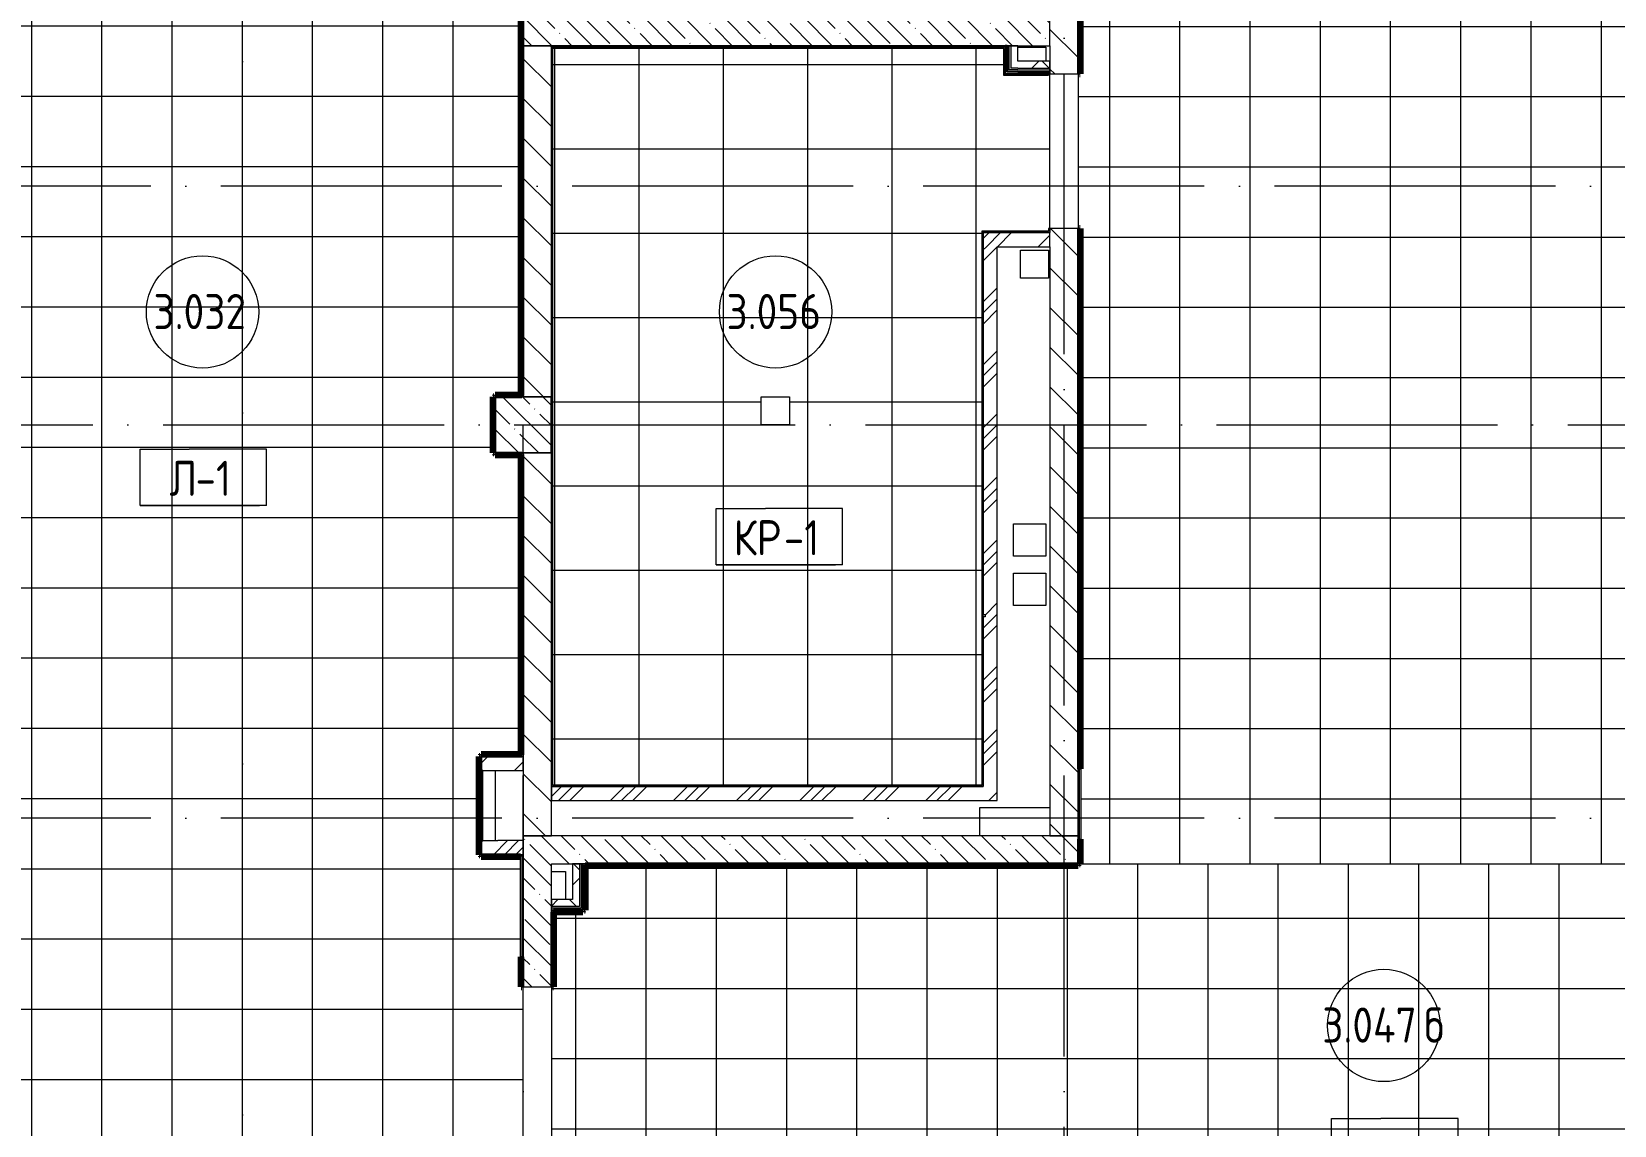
# Model space of a CAD drawing. Header units: millimetres. Extents: x 97 to 215964, y -4577 to 60645.
# Drawn here: x 191798 to 203066, y 10938 to 18725 of the extents above; entities that cross this region are included whole.
import ezdxf

# ---------------------------------------------------------------- set-up
doc = ezdxf.new("R2010")
doc.units = ezdxf.units.MM
doc.linetypes.add('ADSK_Линия сетки', pattern=[2500, 2000, -250, 0, -250])
for name, color, linetype, lineweight in [('A-AREA-____-IDEN', 2, 'Continuous', 20), ('A-FLOR-____-IDEN', 11, 'Continuous', 20), ('A-FLOR-____-OTLN', 192, 'Continuous', 9), ('A-FLOR-____-PATT', 8, 'Continuous', 9), ('A-GENM-____-MCUT', 13, 'Continuous', 9), ('A-GENM-____-OTLN', 13, 'Continuous', 9), ('A-WALL-____-MCUT', 113, 'Continuous', 9), ('A-WALL-____-PATT', 111, 'Continuous', 9), ('A-WALL-FNSH-MCUT', 113, 'Continuous', 9), ('I-WALL-____-OTLN', 2, 'Continuous', 9), ('S-COLS-____-MCUT', 52, 'Continuous', 9), ('S-COLS-____-OTLN', 52, 'Continuous', 9), ('S-GRID-____-OTLN', 1, 'Continuous', 9)]:
    doc.layers.add(name, color=color, linetype=linetype, lineweight=lineweight)
doc.styles.add('GOST Common', font='GOST_Common.ttf', dxfattribs={"width": 0.9, "height": 250})
pattern_1 = [(135, (0, 0), (-141.42136, -141.42136), [])]
pattern_2 = [(45, (0, 0), (-224.5064, 224.5064), []), (45, (79.38, 0), (0, 449.0128), []), (45, (-79.38, 0), (0, 449.0128), [])]
pattern_3 = [(135, (0, 0), (-142.5612, -142.5612), []), (135, (142.56, 0), (-142.5612, -142.5612), [252.016, -50.403, 3.353, -47.05])]
pattern_4 = [(45, (0, 0), (-141.42136, 141.42136), []), (135, (0, 0), (-141.42136, -141.42136), [])]

# ---------------------------------------------------------------- blocks, each defined once
blk = doc.blocks.new('ASML_АР_Отделка Люка - ВО Отделка люков_Грунтовка 0_Шпатлевка 0_Окраска 0_0-42722003-О_АИ_ПП_8_400_Целиком')
at = {"layer": 'A-GENM-____-MCUT', "color": 130, "lineweight": 25}
for p, q in [((250, 3), (-250, 3)), ((-250, 3), (-250, 0)), ((250, 0), (250, 3)), ((-250, 0), (250, 0))]:
    blk.add_line(p, q, dxfattribs=at)
blk = doc.blocks.new('0083_СОШ675_АР_R22_rvt-1-О_АИ_ПП_8_400_Целиком')
at = {"layer": 'A-WALL-____-PATT', "lineweight": 5}
h = blk.add_hatch(dxfattribs=at)
h.set_pattern_fill('FP_10', color=10, style=0, pattern_type=2)
h.set_pattern_definition(pattern_1)
h.paths.add_polyline_path([(140450, 13000), (140450, 17324), (140250, 17324), (140250, 13000), (140347, 13000)])
h.paths.add_polyline_path([(140450, 18424), (140450, 20014), (140250, 20014), (140250, 18424), (140347, 18424)])
h.paths.add_polyline_path([(140450, 21114), (140450, 22115), (140250, 22115), (140250, 21114), (140347, 21114)])
h.paths.add_polyline_path([(140450, 23215), (140450, 23893), (140250, 23893), (140250, 23215), (140347, 23215)])
h.paths.add_polyline_path([(140450, 24993), (140450, 25625), (140250, 25625), (140250, 24993), (140347, 24993)])
h = blk.add_hatch(dxfattribs=at)
h.set_pattern_fill('FP_8', color=10, style=0, pattern_type=2)
h.set_pattern_definition(pattern_3)
h.paths.add_polyline_path([(140250, 18625), (140250, 18825), (136500, 18825), (136500, 18625), (140032, 18625)])
h = blk.add_hatch(dxfattribs=at)
h.set_pattern_fill('FP_10', color=10, style=0, pattern_type=2)
h.set_pattern_definition(pattern_1)
h.paths.add_polyline_path([(136700, 13000), (136700, 15725), (136500, 15725), (136500, 13000), (136574, 13000)])
h.paths.add_polyline_path([(136700, 16125), (136700, 18625), (136500, 18625), (136500, 16125)])
h = blk.add_hatch(dxfattribs=at)
h.set_pattern_fill('FP_17', color=252, style=0, pattern_type=2)
h.set_pattern_definition(pattern_4)
h.paths.add_polyline_path([(140020, 18465), (140250, 18465), (140250, 18515), (140020, 18515)])
h = blk.add_hatch(dxfattribs=at)
h.set_pattern_fill('FP_11', color=10, style=0, pattern_type=2)
h.set_pattern_definition(pattern_2)
h.paths.add_polyline_path([(139780, 17194), (140250, 17194), (140250, 17294), (139780, 17294), (139779, 17290), (139775, 17290), (139775, 17194)])
h = blk.add_hatch(dxfattribs=at)
h.set_pattern_fill('FP_11', color=10, style=0, pattern_type=2)
h.set_pattern_definition(pattern_2)
h.paths.add_polyline_path([(139875, 13250), (139875, 17194), (139775, 17194), (139775, 14574), (139789, 14574), (139789, 14558), (139775, 14558), (139775, 13250)])
h = blk.add_hatch(dxfattribs=at)
h.set_pattern_fill('FP_11', color=10, style=0, pattern_type=2)
h.set_pattern_definition(pattern_2)
h.paths.add_polyline_path([(136207, 13464), (136300, 13465), (136300, 13565), (136200, 13565), (136200, 13464)])
h = blk.add_hatch(dxfattribs=at)
h.set_pattern_fill('FP_11', color=10, style=0, pattern_type=2)
h.set_pattern_definition(pattern_2)
h.paths.add_polyline_path([(136500, 13465), (136500, 13565), (136300, 13565), (136300, 13465)])
h = blk.add_hatch(dxfattribs=at)
h.set_pattern_fill('FP_11', color=10, style=0, pattern_type=2)
h.set_pattern_definition(pattern_2)
h.paths.add_polyline_path([(139775, 13250), (139775, 13350), (136700, 13350), (136700, 13250), (137831, 13250)])
h = blk.add_hatch(dxfattribs=at)
h.set_pattern_fill('FP_11', color=10, style=0, pattern_type=2)
h.set_pattern_definition(pattern_2)
h.paths.add_polyline_path([(136200, 12865), (136500, 12865), (136500, 12965), (136200, 12964)])
h = blk.add_hatch(dxfattribs=at)
h.set_pattern_fill('FP_8', color=10, style=0, pattern_type=2)
h.set_pattern_definition(pattern_3)
h.paths.add_polyline_path([(140450, 12800), (140450, 13000), (136500, 13000), (136500, 12800), (140347, 12800)])
h = blk.add_hatch(dxfattribs=at)
h.set_pattern_fill('FP_8', color=10, style=0, pattern_type=2)
h.set_pattern_definition(pattern_3)
h.paths.add_polyline_path([(136500, 10425), (136700, 10425), (136700, 10825), (136500, 10825)])
h.paths.add_polyline_path([(136700, 11925), (136700, 12800), (136500, 12800), (136500, 11925), (136574, 11925)])
h = blk.add_hatch(dxfattribs=at)
h.set_pattern_fill('FP_17', color=252, style=0, pattern_type=2)
h.set_pattern_definition(pattern_4)
h.paths.add_polyline_path([(136850, 12545), (136900, 12545), (136900, 12800), (136850, 12800)])
h = blk.add_hatch(dxfattribs=at)
h.set_pattern_fill('FP_17', color=252, style=0, pattern_type=2)
h.set_pattern_definition(pattern_4)
h.paths.add_polyline_path([(136900, 12495), (136900, 12545), (136700, 12545), (136700, 12495), (136888, 12495)])
at = {"layer": 'S-COLS-____-OTLN', "lineweight": 5}
h = blk.add_hatch(dxfattribs=at)
h.set_pattern_fill('FP_8', color=256, style=0, pattern_type=2)
h.set_pattern_definition(pattern_3)
h.paths.add_polyline_path([(136300, 15725), (136700, 15725), (136700, 16125), (136300, 16125), (136300, 15757)])
at = {"layer": 'A-FLOR-____-OTLN', "color": 90}
for p, q in [((140020, 18615), (140220, 18615)), ((140220, 18615), (140220, 18515)), ((140040, 16970), (140040, 17170)), ((140040, 17170), (140240, 17170)), ((140240, 17170), (140240, 16970)), ((140240, 16970), (140040, 16970)), ((139990, 14990), (139990, 15220)), ((139990, 15220), (140220, 15220)), ((140220, 15220), (140220, 14990)), ((140220, 14990), (139990, 14990)), ((139990, 14640), (139990, 14870)), ((139990, 14870), (140220, 14870)), ((140220, 14870), (140220, 14640)), ((140220, 14640), (139990, 14640)), ((139750, 13000), (139750, 13200)), ((139750, 13200), (140250, 13200)), ((136700, 12745), (136800, 12745)), ((136800, 12745), (136800, 12545))]:
    blk.add_line(p, q, dxfattribs=at)
at = {"layer": 'A-WALL-____-MCUT', "color": 50, "lineweight": 13}
for p, q in [((140450, 18424), (140450, 20014)), ((136500, 18825), (136500, 18625)), ((136500, 18625), (136500, 16125)), ((136700, 16125), (136700, 18625)), ((136700, 18625), (140250, 18625)), ((140020, 18625), (139970, 18625)), ((139970, 18625), (139970, 18465)), ((140020, 18515), (140020, 18625)), ((140250, 18625), (140250, 18424)), ((140250, 18515), (140020, 18515)), ((140250, 18465), (140250, 18515)), ((140020, 18465), (139970, 18465)), ((140020, 18465), (140250, 18465)), ((140250, 18424), (140450, 18424)), ((139775, 17290), (139775, 17194)), ((140250, 17294), (139780, 17294)), ((140250, 17324), (140250, 17294)), ((140450, 17324), (140250, 17324)), ((140450, 13000), (140450, 17324)), ((139775, 17194), (139775, 14574)), ((139875, 13250), (139875, 17194)), ((139875, 17194), (140250, 17194)), ((140250, 17194), (140250, 13000)), ((136500, 15725), (136500, 13000)), ((136700, 13000), (136700, 15725)), ((139775, 14574), (139789, 14574)), ((139789, 14558), (139775, 14558)), ((139775, 14558), (139775, 13350)), ((139789, 14574), (139789, 14558)), ((136300, 13565), (136200, 13565)), ((136200, 13565), (136200, 13464)), ((136500, 13565), (136300, 13565)), ((136500, 13465), (136500, 13565)), ((136200, 13464), (136207, 13464)), ((136210, 13464), (136300, 13464)), ((136300, 13464), (136300, 13465)), ((136300, 13465), (136500, 13465)), ((139775, 13350), (136700, 13350)), ((136700, 13350), (136700, 13250)), ((136700, 13250), (139775, 13250)), ((139775, 13250), (139875, 13250)), ((136207, 12964), (136200, 12964)), ((136200, 12964), (136200, 12865)), ((136320, 12964), (136210, 12964)), ((136500, 12965), (136320, 12965)), ((136320, 12965), (136320, 12964)), ((136500, 13000), (136700, 13000)), ((140450, 13000), (136500, 13000)), ((136500, 13000), (136500, 12800)), ((136500, 12865), (136500, 12965)), ((140250, 13000), (140450, 13000)), ((140450, 12800), (140450, 13000)), ((136200, 12865), (136500, 12865)), ((136500, 12800), (136500, 11925)), ((136700, 12800), (140450, 12800)), ((136700, 11925), (136700, 12800)), ((136900, 12800), (136850, 12800)), ((136850, 12800), (136850, 12545)), ((136900, 12800), (136900, 12545)), ((136850, 12545), (136700, 12545)), ((136700, 12545), (136700, 12495)), ((136900, 12545), (136900, 12495)), ((136900, 12495), (136700, 12495)), ((136500, 11925), (136700, 11925))]:
    blk.add_line(p, q, dxfattribs=at)
at = {"layer": 'A-WALL-____-MCUT', "color": 10, "lineweight": 5}
for p, q in [((140250, 18625), (140250, 18825)), ((136700, 18625), (136500, 18625)), ((136500, 18625), (136700, 18625)), ((139957, 18625), (139957, 18453)), ((139970, 18453), (139957, 18453)), ((140020, 18453), (139970, 18453)), ((140020, 18453), (140250, 18453)), ((140250, 17194), (140250, 17294)), ((136500, 16125), (136700, 16125)), ((136700, 15725), (136500, 15725)), ((136913, 12800), (136913, 12545)), ((136913, 12545), (136913, 12495)), ((136913, 12483), (136700, 12483)), ((136913, 12495), (136913, 12483))]:
    blk.add_line(p, q, dxfattribs=at)
at = {"layer": 'A-WALL-____-MCUT', "color": 130, "lineweight": 25}
for p, q in [((139945, 18625), (139930, 18625)), ((139930, 18625), (139930, 18430)), ((139945, 18625), (139945, 18440)), ((139935, 18425), (139945, 18425)), ((139957, 18440), (139945, 18440)), ((139945, 18425), (139957, 18425)), ((140020, 18440), (139957, 18440)), ((139957, 18425), (139970, 18425)), ((139970, 18425), (140020, 18425)), ((140020, 18440), (140250, 18440)), ((140020, 18425), (140250, 18425)), ((140250, 18425), (140250, 18440))]:
    blk.add_line(p, q, dxfattribs=at)
at = {"layer": 'A-WALL-FNSH-MCUT', "color": 90}
for p, q in [((139957, 18625), (139945, 18625)), ((139970, 18625), (139957, 18625)), ((140250, 18453), (140250, 18465)), ((140250, 18440), (140250, 18453)), ((136913, 12800), (136900, 12800)), ((136925, 12800), (136913, 12800)), ((136925, 12545), (136925, 12800)), ((136925, 12495), (136925, 12545)), ((136700, 12495), (136700, 12483)), ((136700, 12483), (136700, 12470)), ((136700, 12470), (136925, 12470)), ((136925, 12483), (136925, 12495)), ((136925, 12470), (136925, 12483))]:
    blk.add_line(p, q, dxfattribs=at)
at = {"layer": 'I-WALL-____-OTLN', "color": 90}
for p, q in [((136300, 13464), (136300, 12965)), ((136300, 12965), (136320, 12965))]:
    blk.add_line(p, q, dxfattribs=at)
at = {"layer": 'S-COLS-____-MCUT', "color": 130, "lineweight": 25}
for p, q in [((136500, 16125), (136300, 16125)), ((136300, 16125), (136300, 15725)), ((136700, 15725), (136700, 16125)), ((136300, 15725), (136500, 15725))]:
    blk.add_line(p, q, dxfattribs=at)
at = {"layer": 'S-COLS-____-OTLN', "color": 90}
for p, q in [((136700, 16125), (136500, 16125)), ((136500, 15725), (136700, 15725))]:
    blk.add_line(p, q, dxfattribs=at)
at = {"layer": 'A-GENM-____-OTLN', "color": 90, "lineweight": 9, "rotation": 90}
blk.add_blockref('ASML_АР_Отделка Люка - ВО Отделка люков_Грунтовка 0_Шпатлевка 0_Окраска 0_0-42722003-О_АИ_ПП_8_400_Целиком', (136210, 13214), dxfattribs=at)
blk = doc.blocks.new('BSC_Колонна _Прямоугольная - ПР-1_Профиль торцевой для плитки-3497357-О_АИ_ПП_8_400_Целиком')
at = {"layer": 'S-COLS-____-MCUT'}
for p, q in [((5, 5), (-5, 5)), ((-5, 5), (-5, -5)), ((5, -5), (5, 5)), ((-5, -5), (5, -5))]:
    blk.add_line(p, q, dxfattribs=at)
blk = doc.blocks.new('ADSK_Марка_Перекрытие - Типоразмер_ADSK_Марка-158127-О_АИ_ПП_8_400_Целиком')
at = {"layer": 'A-FLOR-____-IDEN'}
for p, q in [((-4.5, 4), (-1, 4)), ((-4.5, 0), (-4.5, 4)), ((4.5, 4), (-1, 4)), ((4.5, 0), (4.5, 4)), ((4.5, 0), (-4.5, 0)), ((-4.5, 0), (4, 0))]:
    blk.add_line(p, q, dxfattribs=at)
blk = doc.blocks.new('ADSK_Марка_Помещение_ОдноЗначение - Номер-159740-О_АИ_ПП_8_400_Целиком')
at = {"layer": 'A-AREA-____-IDEN'}
blk.add_circle((0, 0), 4, dxfattribs=at)

msp = doc.modelspace()

# ---------------------------------------------------------------- hatches: boundary and pattern name
at = {"layer": 'A-FLOR-____-PATT'}
h = msp.add_hatch(dxfattribs=at)
h.set_pattern_fill('FP_206', color=256, style=0, pattern_type=2)
h.set_pattern_definition([(270, (201472.87, 27262.5), (500, 3e-14), []), (0, (201472.87, 27262.5), (0, 500), [])])
h.paths.add_polyline_path([(203832.865903, 12800.000586), (203832.865903, 18345), (203847.865903, 18345), (203847.865903, 20845), (203832.865903, 20845), (203832.865903, 27299.999414), (203847.865903, 27299.999414), (203847.700658, 29799.999414), (203832.865903, 29799.999414), (203832.865903, 36649.999414), (203847.865903, 36649.999414), (203847.865903, 39149.999414), (203832.865903, 39149.999414), (203832.865903, 42694.998706), (203847.865903, 42694.998706), (203847.865903, 43944.998706), (203832.865903, 43944.998706), (203832.865903, 45324.968424), (199262.887824, 45324.968424), (199262.887824, 39459.99902), (199247.865903, 39459.99902), (199247.887824, 38359.99902), (199262.887824, 38359.99902), (199262.887824, 37555.15091), (199257.887824, 37555.15091), (199257.887824, 37545.151496), (199247.887824, 37545.151496), (199247.865903, 37540.151496), (198019.022324, 37540.151496), (198019.022324, 37535.151496), (197516.753324, 37535.151496), (197516.753324, 37540.151496), (195512.887824, 37540.151496), (195512.887824, 33539.968424), (199247.887824, 33539.968424), (199247.887824, 33534.968424), (199257.887824, 33534.968424), (199257.887824, 33524.968424), (199262.887824, 33524.967838), (199262.887824, 32015.000398), (199047.865903, 32015.000398), (199047.887824, 30515.000398), (199262.887824, 30513.97172), (199262.887824, 28124.296143), (199257.887824, 28124.296143), (199257.887824, 28114.296143), (199247.887824, 28114.296143), (199247.865903, 28109.296143), (195687.865903, 28109.296143), (195687.865903, 27787.500586), (195682.865903, 27787.500586), (195682.865903, 27777.500586), (195672.865903, 27777.500586), (195672.399768, 27772.500586), (195562.888824, 27772.500586), (195562.888824, 27787.5), (195497.866903, 27787.5), (195497.887824, 25674.999986), (195512.888824, 25674.999986), (195512.888824, 25640.000161), (199257.887824, 25640.000161), (199257.887824, 25625.000161), (199262.887824, 25624.986828), (199262.887824, 24992.999575), (199247.865903, 24992.999575), (199247.887824, 23892.999575), (199262.887824, 23892.999575), (199262.887824, 23215.119334), (199247.865903, 23215.119334), (199247.865903, 23154.166194), (199047.865903, 23154.166194), (199047.865903, 22229.166194), (199247.865903, 22229.166194), (199247.887824, 22115.119334), (199262.887824, 22115.119334), (199262.887824, 21113.999393), (199247.865903, 21113.999393), (199247.887824, 20013.999393), (199262.887824, 20013.999393), (199262.887824, 18423.996862), (199247.865903, 18423.996862), (199247.887824, 17323.996862), (199262.887824, 17323.996862), (199262.887824, 13477.20297), (199267.887824, 13477.20297), (199267.887824, 12974.93397), (199262.887824, 12974.93397), (199262.887824, 12800.000586), (201660.280486, 12800.000586)])
h.paths.add_polyline_path([(195497.865903, 36525), (195497.887824, 36525), (195497.865903, 36925)])
h = msp.add_hatch(dxfattribs=at)
h.set_pattern_fill('FP_185', color=256, style=0, pattern_type=2)
h.set_pattern_definition([(270, (193297.86, 14765), (500, 3e-14), []), (0, (193297.86, 14765), (0, 500), [])])
h.paths.add_polyline_path([(195182.843981, 10240), (195282.887824, 10240), (195282.887824, 10825), (195297.865903, 10825), (195297.865903, 11925), (195282.887824, 11925), (195282.887824, 12137.5), (195277.887824, 12137.5), (195277.887824, 12850), (194997.887824, 12850), (194997.806703, 12855), (194987.887824, 12855), (194987.887824, 12865), (194982.887824, 12865), (194982.887824, 13565), (194987.887824, 13565), (194987.887824, 13575), (194997.887824, 13575), (194998.560195, 13580), (195282.888824, 13580), (195282.888824, 15709.999414), (195097.865903, 15709.999414), (195097.381119, 15714.999414), (195087.865903, 15714.999414), (195087.865903, 15724.999414), (195082.865903, 15724.999414), (195082.865903, 16124.999414), (195087.865903, 16124.999414), (195087.865903, 16134.999414), (195097.865903, 16134.999414), (195097.865903, 16139.999414), (195282.888824, 16139.999414), (195282.888824, 19009.999414), (195097.865903, 19009.999414), (195097.843981, 19014.999414), (195087.865903, 19014.999414), (195087.865903, 19024.999414), (195082.865903, 19024.999414), (195082.865903, 19290.000586), (191512.865903, 19290.000586), (191512.865903, 19024.999414), (191507.865903, 19024.999414), (191507.865903, 19014.999414), (191497.865903, 19014.999414), (191496.809498, 19009.999414), (191312.865903, 19009.999414), (191312.865903, 18924.999414), (191297.843981, 18924.802119), (191297.865903, 17824.999414), (191312.865903, 17824.999414), (191312.865903, 16139.999414), (191497.865903, 16139.999414), (191497.865903, 16134.999414), (191507.865903, 16134.999414), (191507.865903, 16124.999414), (191512.865903, 16124.999414), (191512.865903, 15724.999414), (191507.865903, 15724.999414), (191507.865903, 15714.999414), (191497.865903, 15714.999414), (191497.843981, 15709.999414), (191312.865903, 15709.999414), (191312.865903, 10440), (191497.865903, 10440), (191497.865903, 10435), (191507.865903, 10435), (191507.865903, 10425), (191512.865903, 10424.579731), (191512.865903, 10240), (194982.843981, 10240), (194982.843981, 10327.5), (195182.843981, 10327.5)])
h = msp.add_hatch(dxfattribs=at)
h.set_pattern_fill('FP_161', color=256, style=0, pattern_type=2)
h.set_pattern_definition([(0, (197322.9, 16090), (0, 600), []), (90, (197322.9, 16090), (-600, 4e-14), [])])
h.paths.add_polyline_path([(196629.241024, 13360.000586), (198562.887824, 13360.000586), (198562.887824, 17304.988223), (199037.926742, 17304.988223), (199037.926742, 17323.996862), (199047.887824, 17323.996862), (199047.887824, 18423.996862), (199037.926742, 18423.996862), (199037.926742, 18415), (198717.865903, 18415), (198717.865903, 18605.000586), (195507.887824, 18605.000586), (195507.887824, 13360.000586)])
h.paths.add_polyline_path([(196992.742159, 15925), (196992.742159, 16125), (197192.742159, 16125), (197192.742159, 15925)])
h.paths.add_polyline_path([(199047.887824, 17293.996862), (199047.607315, 17294.988223), (199037.926742, 17293.996862)])
h = msp.add_hatch(dxfattribs=at)
h.set_pattern_fill('FP_207', color=256, style=0, pattern_type=2)
h.set_pattern_definition([(0, (199672.87, 6412.5), (0, 500), []), (90, (199672.87, 6412.5), (-500, 3e-14), [])])
h.paths.add_polyline_path([(200064.35255, 40.000586), (203447.865903, 40.000586), (203447.865903, 225), (203452.865903, 225.000586), (203452.865903, 235.000586), (203462.865903, 235.000586), (203462.865903, 240.000586), (203832.865903, 240.000586), (203832.865903, 774.999414), (203847.865903, 774.999414), (203847.865903, 3274.999414), (203832.865903, 3274.999414), (203832.865903, 10125), (203847.865903, 10125), (203847.865903, 12625), (203832.865903, 12625), (203832.865903, 12800), (199257.887824, 12800), (199257.887824, 12790.000586), (199247.887824, 12790.000586), (199247.887824, 12785.000586), (195737.887825, 12785.000586), (195737.887825, 12470.000607), (195732.887825, 12470.000607), (195732.887218, 12460.000607), (195722.887825, 12460.000607), (195722.173539, 12455.000607), (195512.887824, 12455.000607), (195512.887824, 11925), (195497.865903, 11924.225435), (195497.887824, 10825), (195512.887824, 10825), (195512.887824, 10440.001172), (199247.887824, 10440.001172), (199247.887824, 10435.001172), (199257.887824, 10435.001172), (199257.887824, 10425.001172), (199262.887824, 10424.940931), (199262.887824, 8749.999414), (199247.865903, 8749.999414), (199247.865903, 8714.999414), (199047.865903, 8714.999414), (199047.887824, 7109.999414), (199262.887824, 7110.001172), (199262.887824, 240.000586), (199652.865903, 240.000586), (199652.865903, 235.000586), (199662.865903, 235.000586), (199662.865903, 225.000586), (199667.865903, 224.615949), (199667.865903, 40.000586), (200007.387824, 40.000586)])
at = {"layer": 'A-WALL-____-PATT'}
h = msp.add_hatch(color=7, dxfattribs=at)
h.paths.add_polyline_path([(199247.887824, 12800.000586), (199257.887824, 12800.000586), (199257.887824, 17323.996862), (199247.887824, 17323.996862), (199247.887824, 12974.93397)])
h.paths.add_polyline_path([(199257.887824, 18423.996862), (199257.887824, 19813.999979), (199247.887824, 19813.999979), (199247.887824, 18423.996862)])
for points in [[(195297.888824, 16124.999414), (195297.888824, 19014.999414), (195287.888824, 19014.999414), (195287.888824, 16124.999414)], [(198727.865903, 18615.000586), (198727.865903, 18625.000586), (195497.887824, 18625.000586), (195497.887824, 18615.000586), (198717.865903, 18615.000586)], [(195507.887824, 13350.000586), (195507.887824, 18615.000586), (195497.887824, 18615.000586), (195497.887824, 13350.000586)], [(198717.865903, 18415), (198727.865903, 18415), (198727.865903, 18420), (198722.489414, 18420), (198722.489414, 18430), (198727.865903, 18430), (198727.865903, 18615.000586), (198717.865903, 18615.000586), (198717.865903, 18605.000586)], [(198727.865903, 18415), (199037.926742, 18415), (199037.926742, 18425), (198732.489414, 18424.985042), (198732.489414, 18420), (198727.865903, 18420)], [(199037.926742, 17294.988223), (199037.926742, 17304.988223), (198562.887824, 17304.988223), (198562.887824, 17294.988223), (198567.887824, 17294.988223), (198567.887824, 17299.988223), (198577.887824, 17299.988223), (198577.887824, 17294.988223)], [(198572.887824, 13350.000586), (198572.875118, 17289.988223), (198567.887824, 17289.988223), (198567.887824, 17294.988223), (198562.887824, 17294.988223), (198562.887824, 13350.000586)], [(195287.888824, 16124.999414), (195287.888824, 16134.999414), (195087.865903, 16134.999414), (195087.865903, 16124.999414), (195097.865903, 16124.999414)], [(195097.865903, 15714.999414), (195097.865903, 16124.999414), (195087.865903, 16124.999414), (195087.865903, 15714.999414)], [(195287.888824, 15714.999414), (195297.888824, 15714.999414), (195297.888824, 15724.999414), (195097.865903, 15724.999414), (195097.865903, 15714.999414)], [(195297.888824, 13565), (195297.888824, 15714.999414), (195287.888824, 15714.999414), (195287.888824, 13565)], [(195287.888824, 13565), (195287.888824, 13575), (194987.887824, 13575), (194987.887824, 13565), (194997.887824, 13565)], [(194997.887824, 12855), (194997.887824, 13565), (194987.887824, 13565), (194987.887824, 12855)], [(198562.887824, 13350.000586), (198562.887824, 13360.000586), (195507.887824, 13360.000586), (195507.887824, 13350.000586), (196629.241024, 13350.000586)], [(195287.887824, 12855), (195297.887824, 12855), (195297.887824, 12865), (194997.887824, 12865), (194997.887824, 12855), (195277.887824, 12855)], [(199144.760755, 12790.000586), (199257.887824, 12790.000586), (199257.887824, 12800.000586), (195722.887825, 12800.000586), (195722.887825, 12790.000586), (196629.241024, 12790.000586)], [(195732.887825, 12470.000607), (195732.887825, 12790.000586), (195722.887825, 12790.000586), (195722.887825, 12470.000607)], [(195507.887824, 12460.000607), (195732.887825, 12460.000607), (195732.887825, 12470.000607), (195507.887824, 12470.000607)]]:
    msp.add_hatch(color=7, dxfattribs=at).paths.add_polyline_path(points)
h = msp.add_hatch(color=7, dxfattribs=at)
h.paths.add_polyline_path([(199047.926742, 17294.988223), (199047.926742, 17323.996862), (199037.926742, 17323.996862), (199037.926742, 17294.988223)])
h.paths.add_polyline_path([(199047.926742, 18423.996862), (199047.926742, 18425), (199037.926742, 18423.996862)])
h = msp.add_hatch(color=7, dxfattribs=at)
h.paths.add_polyline_path([(195297.887824, 10225), (195297.887824, 10825), (195287.887824, 10825), (195287.887824, 10225)])
h.paths.add_polyline_path([(195297.887824, 11925), (195297.887824, 12855), (195287.887824, 12855), (195287.887824, 11925)])
h = msp.add_hatch(color=7, dxfattribs=at)
h.paths.add_polyline_path([(195507.887824, 10435.001172), (195507.887824, 10825), (195497.887824, 10825), (195497.887824, 10435.001172)])
h.paths.add_polyline_path([(195497.887824, 11925), (195507.887824, 11925), (195507.887824, 12470.000607), (195497.887824, 12470.000607), (195497.887824, 12337.769378)])

# ---------------------------------------------------------------- linework, layer by layer
at = {"layer": 'A-FLOR-____-OTLN'}
for p, q in [((199047.887824, 17323.996862), (199047.887824, 18423.996862)), ((199247.865903, 18423.996862), (199247.865903, 17323.996862)), ((196992.742159, 15925), (196992.742159, 16125)), ((196992.742159, 16125), (197192.742159, 16125)), ((197192.742159, 16125), (197192.742159, 15925)), ((197192.742159, 15925), (196992.742159, 15925)), ((199262.887824, 12800), (203832.865903, 12800)), ((195297.865903, 10825), (195297.865903, 11925)), ((195497.865903, 11925), (195497.865903, 10825))]:
    msp.add_line(p, q, dxfattribs=at)
at = {"layer": 'A-WALL-____-MCUT', "color": 7}
for p, q in [((199247.887824, 20013.999393), (199247.887824, 18423.996862)), ((199257.887824, 18423.996862), (199257.887824, 20013.999393)), ((195287.888824, 19014.999414), (195287.888824, 16134.999414)), ((195297.888824, 16124.999414), (195297.888824, 19024.999414)), ((199247.887824, 18423.996862), (199257.887824, 18423.996862)), ((199247.887824, 17323.996862), (199247.887824, 12800.000586)), ((199257.887824, 17323.996862), (199247.887824, 17323.996862)), ((199257.887824, 13477.20297), (199257.887824, 17323.996862)), ((195287.888824, 16134.999414), (195087.865903, 16134.999414)), ((195087.865903, 16134.999414), (195087.865903, 15714.999414)), ((195097.865903, 16124.999414), (195297.888824, 16124.999414)), ((195097.865903, 15724.999414), (195097.865903, 16124.999414)), ((195087.865903, 15714.999414), (195287.888824, 15714.999414)), ((195297.888824, 15724.999414), (195097.865903, 15724.999414)), ((195287.888824, 15714.999414), (195287.888824, 13575)), ((195297.888824, 13565), (195297.888824, 15724.999414)), ((195287.888824, 13575), (194987.887824, 13575)), ((194987.887824, 13575), (194987.887824, 12855)), ((194997.887824, 13565), (195297.888824, 13565)), ((194997.887824, 12865), (194997.887824, 13565)), ((199257.887824, 12790.000586), (199257.887824, 12974.93397)), ((194987.887824, 12855), (195277.887824, 12855)), ((195297.887824, 12865), (194997.887824, 12865)), ((195297.887824, 11925), (195297.887824, 12865)), ((199247.887824, 12800.000586), (195722.887825, 12800.000586)), ((195722.887825, 12800.000586), (195722.887825, 12470.000607)), ((195732.887825, 12790.000586), (199257.887824, 12790.000586)), ((195732.887825, 12460.000607), (195732.887825, 12790.000586)), ((195497.887824, 12470.000607), (195497.887824, 11925)), ((195722.887825, 12470.000607), (195497.887824, 12470.000607)), ((195507.887824, 11925), (195507.887824, 12460.000607)), ((195507.887824, 12460.000607), (195732.887825, 12460.000607)), ((195287.887824, 12137.5), (195287.887824, 11925)), ((195287.887824, 11925), (195297.887824, 11925)), ((195497.887824, 11925), (195507.887824, 11925))]:
    msp.add_line(p, q, dxfattribs=at)
at = {"layer": 'A-WALL-____-MCUT'}
for p, q in [((195507.887824, 18615.000586), (195497.887824, 18615.000586)), ((198727.865903, 18615.000586), (198717.865903, 18615.000586)), ((195287.887824, 12855), (195297.887824, 12855))]:
    msp.add_line(p, q, dxfattribs=at)
at = {"layer": 'A-WALL-FNSH-MCUT', "color": 7}
for p, q in [((198727.865903, 18625.000586), (195497.887824, 18625.000586)), ((195497.887824, 18625.000586), (195497.887824, 13350.000586)), ((195507.887824, 13360.000586), (195507.887824, 18605.000586)), ((198717.865903, 18605.000586), (198717.865903, 18415)), ((198727.865903, 18430), (198727.865903, 18625.000586)), ((198717.865903, 18415), (199037.926742, 18415)), ((199047.926742, 18425), (198732.489414, 18425)), ((199037.926742, 18423.996862), (199047.926742, 18423.996862)), ((199037.926742, 18415), (199037.926742, 18423.996862)), ((199047.926742, 18423.996862), (199047.926742, 18425)), ((199037.926742, 17304.988223), (198562.887824, 17304.988223)), ((198562.887824, 17304.988223), (198562.887824, 13360.000586)), ((198572.887824, 13350.000586), (198572.887824, 17289.988223)), ((198577.887824, 17294.988223), (199047.926742, 17294.988223)), ((199037.926742, 17323.996862), (199037.926742, 17304.988223)), ((199047.926742, 17323.996862), (199037.926742, 17323.996862)), ((199047.926742, 17294.988223), (199047.926742, 17323.996862)), ((195497.887824, 13350.000586), (198572.887824, 13350.000586)), ((198562.887824, 13360.000586), (195507.887824, 13360.000586))]:
    msp.add_line(p, q, dxfattribs=at)
at = {"layer": 'I-WALL-____-OTLN', "color": 5, "lineweight": 90}
for p, q in [((199262.887824, 20013.999393), (199262.887824, 18423.996862)), ((199257.887824, 18423.996862), (199262.887824, 18423.996862)), ((199262.887824, 17323.996862), (199257.887824, 17323.996862)), ((199262.887824, 17323.996862), (199262.887824, 13477.20297)), ((199262.887824, 12974.93397), (199262.887824, 12800.000586)), ((199247.887824, 12785.000586), (195737.887825, 12785.000586)), ((195737.887825, 12785.000586), (195737.887825, 12470.000607)), ((199247.887824, 12785.000586), (199247.887824, 12790.000586)), ((199257.887824, 12800.000586), (199262.887824, 12800.000586)), ((195512.887824, 12455.000607), (195512.887824, 11925)), ((195722.887825, 12455.000607), (195512.887824, 12455.000607)), ((195722.887825, 12455.000607), (195722.887825, 12460.000607)), ((195732.887825, 12470.000607), (195737.887825, 12470.000607)), ((195507.887824, 11925), (195512.887824, 11925))]:
    msp.add_line(p, q, dxfattribs=at)
at = {"layer": 'I-WALL-____-OTLN', "color": 20, "lineweight": 90}
for p, q in [((195282.888824, 16134.999414), (195282.888824, 19014.999414)), ((195082.865903, 15724.999414), (195082.865903, 16124.999414)), ((195087.865903, 16124.999414), (195082.865903, 16124.999414)), ((195097.865903, 16139.999414), (195287.906185, 16139.999414)), ((195097.865903, 16139.999414), (195097.865903, 16134.999414)), ((195082.865903, 15724.999414), (195087.865903, 15724.999414)), ((195097.865903, 15714.999414), (195097.865903, 15709.999414)), ((195287.888824, 15709.999414), (195097.865903, 15709.999414)), ((195282.888824, 13575), (195282.888824, 15714.999414)), ((194982.887824, 12865), (194982.887824, 13565)), ((194987.887824, 13565), (194982.887824, 13565)), ((194997.887824, 13580), (195287.912189, 13580)), ((194997.887824, 13580), (194997.887824, 13575)), ((194982.887824, 12865), (194987.887824, 12865)), ((194997.887824, 12855), (194997.887824, 12850)), ((195277.887824, 12850), (194997.887824, 12850)), ((195282.887824, 11925), (195282.887824, 12137.5)), ((195282.887824, 11925), (195287.887824, 11925))]:
    msp.add_line(p, q, dxfattribs=at)
at = {"layer": 'I-WALL-____-OTLN'}
for p, q in [((195507.887824, 18615.000586), (198717.865903, 18615.000586)), ((195507.887824, 18615.000586), (195507.887824, 18605.000586)), ((198717.865903, 18605.000586), (195507.887824, 18605.000586)), ((198717.865903, 18605.000586), (198717.865903, 18615.000586)), ((199257.887824, 12974.93397), (199257.887824, 13477.20297)), ((199257.887824, 13477.20297), (199267.887824, 13477.20297)), ((199267.887824, 13477.20297), (199267.887824, 12974.93397)), ((199257.887824, 12974.93397), (199267.887824, 12974.93397)), ((195277.887824, 12137.5), (195277.887824, 12855)), ((195287.887824, 12855), (195277.887824, 12855)), ((195287.887824, 12855), (195287.887824, 12137.5)), ((195287.887824, 12137.5), (195277.887824, 12137.5))]:
    msp.add_line(p, q, dxfattribs=at)
at = {"layer": 'S-GRID-____-OTLN', "linetype": 'ADSK_Линия сетки'}
for p, q in [((193297.888954, -3738.839947), (193297.888954, 60644.999414)), ((195297.888824, -3572.657751), (195297.888824, 60644.999414)), ((199147.888824, -3572.657751), (199147.888824, 60644.999414)), ((215146.441901, 17625.060253), (158117.887824, 17625.060253)), ((55228.336609, 15925.000586), (215146.441901, 15925.000586)), ((215146.441901, 13125.11992), (158117.887824, 13125.11992))]:
    msp.add_line(p, q, dxfattribs=at)

# ---------------------------------------------------------------- block references
at = {"color": 250, "lineweight": 5}
msp.add_blockref('0083_СОШ675_АР_R22_rvt-1-О_АИ_ПП_8_400_Целиком', (58797.887824, 0), dxfattribs=at)
at = {"layer": 'A-AREA-____-IDEN', "xscale": 99.99999999999993, "yscale": 99.99999999999993, "zscale": 99.99999999999993}
for p in [(193014.347433, 16729.445986), (197094.151235, 16729.445986), (201424.401659, 11648.954307)]:
    msp.add_blockref('ADSK_Марка_Помещение_ОдноЗначение - Номер-159740-О_АИ_ПП_8_400_Целиком', p, dxfattribs=at)
at = {"layer": 'A-FLOR-____-IDEN', "xscale": 99.99999999999993, "yscale": 99.99999999999993, "zscale": 99.99999999999993}
for p in [(193019.384379, 15351.778603), (197121.630797, 14928.700807), (201503.075936, 10587.193961)]:
    msp.add_blockref('ADSK_Марка_Перекрытие - Типоразмер_ADSK_Марка-158127-О_АИ_ПП_8_400_Целиком', p, dxfattribs=at)
at = {"layer": 'S-COLS-____-OTLN'}
for p in [(198727.489414, 18425), (198572.887824, 17294.988223)]:
    msp.add_blockref('BSC_Колонна _Прямоугольная - ПР-1_Профиль торцевой для плитки-3497357-О_АИ_ПП_8_400_Целиком', p, dxfattribs=at)

# ---------------------------------------------------------------- texts
at = {"layer": 'A-AREA-____-IDEN', "lineweight": 9, "char_height": 250, "attachment_point": 1, "style": 'GOST Common'}
for s, insert, width in [('3.032', (192665.140176, 16857.171058), 858.6073125), ('3.056', (196744.943977, 16857.171058), 858.6073125), ('3.047', (200986.094401, 11776.679379), 880.252875), ('\\fGOST Common|b0|i0|c204|p34|;\\W.9;б', (201712.375651, 11776.679379), 194.8100625)]:
    msp.add_mtext(s, dxfattribs=dict(at, insert=insert, width=width))
at = {"layer": 'A-FLOR-____-IDEN', "lineweight": 9, "char_height": 250, "attachment_point": 1, "style": 'GOST Common'}
for s, insert, width in [('\\fGOST Common|b0|i0|c204|p34|;\\W.9;Л', (192779.703534, 15669.616177), 223.6708125), ('-1', (192964.250409, 15669.616177), 331.898625), ('КР', (196795.549951, 15246.538381), 432.91125), ('-1', (197152.737451, 15246.538381), 331.898625)]:
    msp.add_mtext(s, dxfattribs=dict(at, insert=insert, width=width))

doc.saveas('drawing.dxf')
